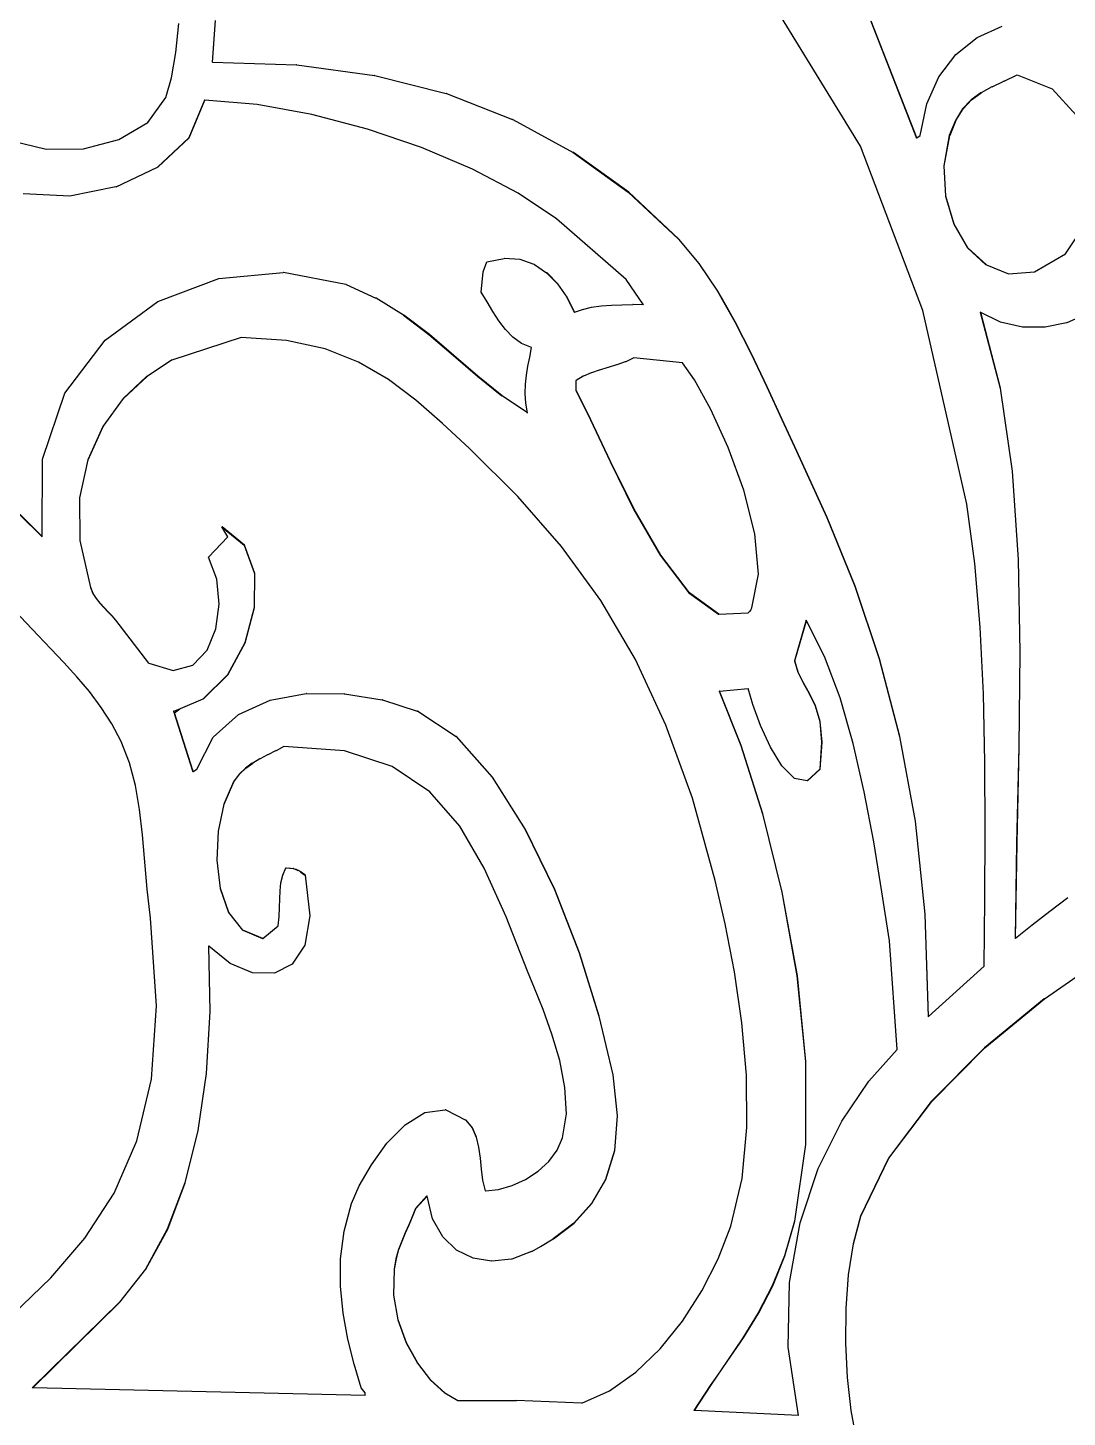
# Model space of a CAD drawing. Header units: inches. Extents: x 3672 to 10975, y -27382 to -746.
# Drawn here: x 4390.43 to 4396.46, y -26993.52 to -26985.46 of the extents above; entities that cross this region are included whole.
import ezdxf

# ---------------------------------------------------------------- set-up
doc = ezdxf.new("R2010")
doc.units = ezdxf.units.IN
doc.header["$LTSCALE"] = 17
doc.header["$MEASUREMENT"] = 0

msp = doc.modelspace()

# ---------------------------------------------------------------- linework, layer by layer
for p, q in [((4395.2592, -26986.149), (4394.7795, -26985.368)), ((4391.2884, -26985.6056), (4391.305, -26985.4383)), ((4391.5163, -26985.4209), (4391.4997, -26985.6626)), ((4391.5018, -26985.6626), (4391.5184, -26985.4209)), ((4395.3183, -26985.4235), (4395.5836, -26986.1018)), ((4395.5853, -26986.1007), (4395.3204, -26985.4235)), ((4395.9355, -26985.5185), (4396.0798, -26985.4527)), ((4395.8119, -26985.6172), (4395.9355, -26985.5185)), ((4391.2637, -26985.7523), (4391.2884, -26985.6056)), ((4395.713, -26985.7463), (4395.8119, -26985.6172)), ((4391.5018, -26985.6626), (4391.4997, -26985.6626)), ((4391.5018, -26985.6626), (4391.9878, -26985.6774)), ((4391.99, -26985.6774), (4391.9878, -26985.6774)), ((4391.99, -26985.6774), (4392.4398, -26985.7384)), ((4391.2304, -26985.8676), (4391.2637, -26985.7523)), ((4392.442, -26985.7384), (4392.4398, -26985.7384)), ((4392.442, -26985.7384), (4392.857, -26985.8443)), ((4395.643, -26985.9038), (4395.713, -26985.7463)), ((4396.0205, -26985.8053), (4395.9594, -26985.8398)), ((4396.0226, -26985.8053), (4396.0205, -26985.8053)), ((4396.0226, -26985.8053), (4396.0904, -26985.7723)), ((4396.0926, -26985.7723), (4396.0904, -26985.7723)), ((4396.0926, -26985.7723), (4396.167, -26985.7358)), ((4396.167, -26985.7358), (4396.3702, -26985.8157)), ((4391.1257, -26986.0112), (4391.2304, -26985.8676)), ((4391.4548, -26985.8822), (4391.3633, -26986.1011)), ((4391.3655, -26986.1011), (4391.4569, -26985.8824)), ((4391.4569, -26985.8824), (4391.4548, -26985.8822)), ((4391.7593, -26985.9082), (4391.4569, -26985.8824)), ((4392.8591, -26985.8443), (4392.857, -26985.8443)), ((4392.8591, -26985.8443), (4393.2406, -26985.9935)), ((4395.9009, -26985.8803), (4395.8515, -26985.9319)), ((4395.8537, -26985.9319), (4395.903, -26985.8803)), ((4395.9572, -26985.8398), (4395.9009, -26985.8803)), ((4395.903, -26985.8803), (4395.9009, -26985.8803)), ((4395.903, -26985.8803), (4395.9594, -26985.8398)), ((4395.9594, -26985.8398), (4395.9572, -26985.8398)), ((4396.5124, -26985.9707), (4396.3702, -26985.8157)), ((4392.0781, -26985.9656), (4391.7593, -26985.9082)), ((4392.4, -26986.0499), (4392.0781, -26985.9656)), ((4395.606, -26986.0872), (4395.643, -26985.9038)), ((4395.8515, -26985.9319), (4395.8093, -26985.9993)), ((4395.8114, -26985.9993), (4395.8537, -26985.9319)), ((4395.8537, -26985.9319), (4395.8515, -26985.9319)), ((4390.958, -26986.1107), (4391.1257, -26986.0112)), ((4392.7139, -26986.157), (4392.4, -26986.0499)), ((4393.2427, -26985.9935), (4393.2406, -26985.9935)), ((4393.2427, -26985.9935), (4393.592, -26986.1848)), ((4395.8093, -26985.9993), (4395.7743, -26986.0872)), ((4395.8114, -26985.9993), (4395.7765, -26986.0872)), ((4395.8114, -26985.9993), (4395.8093, -26985.9993)), ((4390.3366, -26986.118), (4390.5368, -26986.1669)), ((4390.7532, -26986.1635), (4390.958, -26986.1107)), ((4391.3633, -26986.1011), (4391.1818, -26986.2709)), ((4391.184, -26986.2709), (4391.3655, -26986.1011)), ((4391.3655, -26986.1011), (4391.3633, -26986.1011)), ((4395.5836, -26986.1018), (4395.5853, -26986.1007)), ((4395.5853, -26986.1007), (4395.606, -26986.0872)), ((4395.7743, -26986.0872), (4395.7424, -26986.2638)), ((4395.7446, -26986.2638), (4395.7765, -26986.0872)), ((4395.7765, -26986.0872), (4395.7743, -26986.0872)), ((4390.5368, -26986.1669), (4390.7532, -26986.1635)), ((4393.0087, -26986.2823), (4392.7139, -26986.157)), ((4393.592, -26986.1848), (4393.9125, -26986.4165)), ((4393.5941, -26986.1848), (4393.592, -26986.1848)), ((4393.9147, -26986.4165), (4393.5941, -26986.1848)), ((4395.621, -26987.1015), (4395.2592, -26986.149)), ((4390.9431, -26986.3855), (4391.1818, -26986.2709)), ((4391.184, -26986.2709), (4391.1818, -26986.2709)), ((4393.2734, -26986.4215), (4393.0087, -26986.2823)), ((4395.7424, -26986.2638), (4395.7524, -26986.4391)), ((4395.7446, -26986.2638), (4395.7424, -26986.2638)), ((4395.7545, -26986.4391), (4395.7446, -26986.2638)), ((4390.6734, -26986.4392), (4390.4034, -26986.426)), ((4390.9409, -26986.3855), (4390.6734, -26986.4392)), ((4390.9431, -26986.3855), (4390.9409, -26986.3855)), ((4393.4967, -26986.5703), (4393.2734, -26986.4215)), ((4393.9147, -26986.4165), (4393.9125, -26986.4165)), ((4393.9125, -26986.4165), (4394.2036, -26986.6874)), ((4394.2057, -26986.6874), (4393.9147, -26986.4165)), ((4395.7545, -26986.4391), (4395.7524, -26986.4391)), ((4395.7524, -26986.4391), (4395.7995, -26986.6012)), ((4395.8016, -26986.6012), (4395.7545, -26986.4391)), ((4393.9006, -26986.9216), (4393.4967, -26986.5703)), ((4395.7995, -26986.6012), (4395.8792, -26986.7381)), ((4395.8016, -26986.6012), (4395.7995, -26986.6012)), ((4395.8814, -26986.7381), (4395.8016, -26986.6012)), ((4396.4482, -26986.7735), (4396.5615, -26986.6022)), ((4394.2057, -26986.6874), (4394.2036, -26986.6874)), ((4394.2036, -26986.6874), (4394.3215, -26986.8284)), ((4394.3236, -26986.8284), (4394.2057, -26986.6874)), ((4395.8814, -26986.7381), (4395.8792, -26986.7381)), ((4395.8792, -26986.7381), (4395.9869, -26986.8378)), ((4395.9891, -26986.8378), (4395.8814, -26986.7381)), ((4396.268, -26986.8777), (4396.4482, -26986.7735)), ((4393.0704, -26986.8777), (4393.0928, -26986.8191)), ((4393.0928, -26986.8191), (4393.1921, -26986.8)), ((4393.1943, -26986.8), (4393.1921, -26986.8)), ((4393.2833, -26986.8061), (4393.1943, -26986.8)), ((4393.2855, -26986.8061), (4393.2833, -26986.8061)), ((4393.3658, -26986.8345), (4393.2855, -26986.8061)), ((4393.3679, -26986.8345), (4393.3658, -26986.8345)), ((4393.3679, -26986.8345), (4393.439, -26986.8823)), ((4394.3236, -26986.8284), (4394.3215, -26986.8284)), ((4394.3215, -26986.8284), (4394.43, -26986.9901)), ((4394.4322, -26986.9901), (4394.3236, -26986.8284)), ((4395.9891, -26986.8378), (4395.9869, -26986.8378)), ((4395.9891, -26986.8378), (4396.1181, -26986.8883)), ((4391.1846, -26987.05), (4391.5377, -26986.9163)), ((4391.5377, -26986.9163), (4391.91, -26986.8807)), ((4391.9121, -26986.8807), (4391.91, -26986.8807)), ((4392.2738, -26986.9509), (4391.9121, -26986.8807)), ((4393.0592, -26986.9948), (4393.0704, -26986.8777)), ((4393.439, -26986.8823), (4393.5024, -26986.9464)), ((4393.4411, -26986.8823), (4393.439, -26986.8823)), ((4393.5046, -26986.9464), (4393.4411, -26986.8823)), ((4394.0016, -26987.068), (4393.9006, -26986.9216)), ((4396.1181, -26986.8883), (4396.268, -26986.8777)), ((4392.276, -26986.9509), (4392.2738, -26986.9509)), ((4392.276, -26986.9509), (4392.4489, -26987.0295)), ((4393.0937, -26987.0507), (4393.0592, -26986.9948)), ((4393.5046, -26986.9464), (4393.5024, -26986.9464)), ((4393.5024, -26986.9464), (4393.5555, -26987.0239)), ((4393.5577, -26987.0239), (4393.5046, -26986.9464)), ((4394.4322, -26986.9901), (4394.43, -26986.9901)), ((4394.43, -26986.9901), (4394.4671, -26987.0552)), ((4394.4686, -26987.0541), (4394.4322, -26986.9901)), ((4390.878, -26987.2743), (4391.1846, -26987.05)), ((4392.451, -26987.0295), (4392.4489, -26987.0295)), ((4392.6083, -26987.1287), (4392.451, -26987.0295)), ((4393.1275, -26987.107), (4393.0937, -26987.0507)), ((4393.5555, -26987.0239), (4393.5977, -26987.1119)), ((4393.5577, -26987.0239), (4393.5555, -26987.0239)), ((4393.5996, -26987.1113), (4393.5577, -26987.0239)), ((4393.5996, -26987.1113), (4393.647, -26987.0951)), ((4393.647, -26987.0951), (4393.7, -26987.083)), ((4393.7, -26987.083), (4393.7561, -26987.075)), ((4393.7561, -26987.075), (4393.8148, -26987.0702)), ((4393.8148, -26987.0702), (4393.8756, -26987.068)), ((4393.8756, -26987.068), (4393.938, -26987.0675)), ((4393.9402, -26987.0675), (4393.938, -26987.0675)), ((4393.9402, -26987.0675), (4393.9391, -26987.0675)), ((4394.0016, -26987.068), (4393.9402, -26987.0675)), ((4394.4671, -26987.0552), (4394.4686, -26987.0541)), ((4394.4671, -26987.0552), (4394.5308, -26987.1669)), ((4394.533, -26987.1669), (4394.4686, -26987.0541)), ((4395.8753, -26988.2245), (4395.621, -26987.1015)), ((4392.6083, -26987.1287), (4392.7566, -26987.2417)), ((4392.6104, -26987.1287), (4392.6083, -26987.1287)), ((4392.7588, -26987.2417), (4392.6104, -26987.1287)), ((4393.1623, -26987.1617), (4393.1275, -26987.107)), ((4393.2003, -26987.2122), (4393.1623, -26987.1617)), ((4393.5977, -26987.1119), (4393.5996, -26987.1113)), ((4394.533, -26987.1669), (4394.5308, -26987.1669)), ((4394.5308, -26987.1669), (4394.6254, -26987.3534)), ((4394.6276, -26987.3534), (4394.533, -26987.1669)), ((4395.9538, -26987.1119), (4396.0686, -26987.5517)), ((4395.9563, -26987.1131), (4395.9538, -26987.1119)), ((4396.0708, -26987.5517), (4395.9563, -26987.1131)), ((4396.0717, -26987.1689), (4395.9563, -26987.1131)), ((4396.1982, -26987.1973), (4396.0717, -26987.1689)), ((4396.4532, -26987.1729), (4396.3295, -26987.1983)), ((4396.4553, -26987.1729), (4396.4532, -26987.1729)), ((4396.5696, -26987.1225), (4396.4553, -26987.1729)), ((4391.668, -26987.2583), (4391.2662, -26987.39)), ((4391.9301, -26987.2746), (4391.668, -26987.2583)), ((4392.7566, -26987.2417), (4392.8983, -26987.3619)), ((4392.7588, -26987.2417), (4392.7566, -26987.2417)), ((4392.9004, -26987.3619), (4392.7588, -26987.2417)), ((4393.2431, -26987.2565), (4393.2003, -26987.2122)), ((4393.2926, -26987.2921), (4393.2431, -26987.2565)), ((4396.3274, -26987.1983), (4396.1982, -26987.1973)), ((4396.3295, -26987.1983), (4396.3274, -26987.1983)), ((4390.6454, -26987.5816), (4390.878, -26987.2743)), ((4392.1543, -26987.3236), (4391.9301, -26987.2746)), ((4392.3487, -26987.4009), (4392.1543, -26987.3236)), ((4393.3509, -26987.3168), (4393.2926, -26987.2921)), ((4393.3408, -26987.3713), (4393.3509, -26987.3168)), ((4391.264, -26987.39), (4391.1213, -26987.4838)), ((4391.2662, -26987.39), (4391.264, -26987.39)), ((4392.5215, -26987.5019), (4392.3487, -26987.4009)), ((4392.9004, -26987.3619), (4392.8983, -26987.3619)), ((4392.8983, -26987.3619), (4393.0378, -26987.4824)), ((4393.04, -26987.4824), (4392.9004, -26987.3619)), ((4393.3222, -26987.4768), (4393.3308, -26987.4243)), ((4393.3308, -26987.4243), (4393.3408, -26987.3713)), ((4393.8443, -26987.4167), (4393.7959, -26987.4321)), ((4393.8465, -26987.4167), (4393.8443, -26987.4167)), ((4393.8952, -26987.3985), (4393.8465, -26987.4167)), ((4393.8973, -26987.3985), (4393.8952, -26987.3985)), ((4393.9455, -26987.3754), (4393.8973, -26987.3985)), ((4394.226, -26987.4047), (4393.9455, -26987.3754)), ((4394.2971, -26987.5037), (4394.226, -26987.4047)), ((4394.6276, -26987.3534), (4394.6254, -26987.3534)), ((4394.6254, -26987.3534), (4394.7154, -26987.5443)), ((4394.7176, -26987.5443), (4394.6276, -26987.3534)), ((4391.1191, -26987.4838), (4390.9829, -26987.6127)), ((4390.9851, -26987.6127), (4391.1213, -26987.4838)), ((4391.1213, -26987.4838), (4391.1191, -26987.4838)), ((4392.6809, -26987.6221), (4392.5215, -26987.5019)), ((4393.04, -26987.4824), (4393.0378, -26987.4824)), ((4393.0378, -26987.4824), (4393.1797, -26987.5965)), ((4393.1819, -26987.5965), (4393.04, -26987.4824)), ((4393.3164, -26987.5296), (4393.3222, -26987.4768)), ((4393.6511, -26987.4822), (4393.6111, -26987.5072)), ((4393.6532, -26987.4822), (4393.6511, -26987.4822)), ((4393.6964, -26987.4627), (4393.6532, -26987.4822)), ((4393.6986, -26987.4627), (4393.6964, -26987.4627)), ((4393.7442, -26987.4467), (4393.6986, -26987.4627)), ((4393.7464, -26987.4467), (4393.7442, -26987.4467)), ((4393.7938, -26987.4321), (4393.7464, -26987.4467)), ((4393.7959, -26987.4321), (4393.7938, -26987.4321)), ((4394.3911, -26987.6748), (4394.2971, -26987.5037)), ((4389.626, -26987.5364), (4390.5123, -26988.4148)), ((4390.5124, -26988.4126), (4389.6282, -26987.5364)), ((4390.5144, -26987.9643), (4390.6454, -26987.5816)), ((4393.3146, -26987.5834), (4393.3164, -26987.5296)), ((4393.3182, -26987.6391), (4393.3146, -26987.5834)), ((4393.6089, -26987.5072), (4393.6089, -26987.5657)), ((4393.6111, -26987.5072), (4393.6089, -26987.5072)), ((4393.6111, -26987.5657), (4393.6089, -26987.5657)), ((4393.6089, -26987.5657), (4393.6561, -26987.6607)), ((4393.6111, -26987.5657), (4393.6111, -26987.5072)), ((4393.6577, -26987.6595), (4393.6111, -26987.5657)), ((4394.7154, -26987.5443), (4394.8024, -26987.7339)), ((4394.7176, -26987.5443), (4394.7154, -26987.5443)), ((4394.8046, -26987.7339), (4394.7176, -26987.5443)), ((4396.0686, -26987.5517), (4396.1387, -26988.0328)), ((4396.0708, -26987.5517), (4396.0686, -26987.5517)), ((4396.1409, -26988.0328), (4396.0708, -26987.5517)), ((4390.9829, -26987.6127), (4390.8656, -26987.7744)), ((4390.8678, -26987.7744), (4390.9851, -26987.6127)), ((4390.9851, -26987.6127), (4390.9829, -26987.6127)), ((4392.835, -26987.7571), (4392.6809, -26987.6221)), ((4393.1819, -26987.5965), (4393.1797, -26987.5965)), ((4393.3281, -26987.6958), (4393.1819, -26987.5965)), ((4393.3281, -26987.6958), (4393.3182, -26987.6391)), ((4393.6561, -26987.6607), (4393.6577, -26987.6595)), ((4393.6561, -26987.6607), (4393.6929, -26987.7346)), ((4393.6951, -26987.7346), (4393.6577, -26987.6595)), ((4393.3284, -26987.6975), (4393.3281, -26987.6958)), ((4393.6929, -26987.7346), (4393.8065, -26987.9778)), ((4393.6951, -26987.7346), (4393.6929, -26987.7346)), ((4393.8086, -26987.9778), (4393.6951, -26987.7346)), ((4394.4917, -26987.8955), (4394.3911, -26987.6748)), ((4394.8024, -26987.7339), (4394.888, -26987.917)), ((4394.8046, -26987.7339), (4394.8024, -26987.7339)), ((4394.8901, -26987.917), (4394.8046, -26987.7339)), ((4390.8656, -26987.7744), (4390.7777, -26987.967)), ((4390.7798, -26987.967), (4390.8678, -26987.7744)), ((4390.8678, -26987.7744), (4390.8656, -26987.7744)), ((4392.9919, -26987.9024), (4392.835, -26987.7571)), ((4393.2725, -26988.1794), (4392.9919, -26987.9024)), ((4394.5823, -26988.1433), (4394.4917, -26987.8955)), ((4390.5124, -26988.4126), (4390.5144, -26987.9643)), ((4390.7777, -26987.967), (4390.7293, -26988.1881)), ((4390.7315, -26988.1881), (4390.7798, -26987.967)), ((4390.7798, -26987.967), (4390.7777, -26987.967)), ((4393.8065, -26987.9778), (4393.9436, -26988.2538)), ((4393.8086, -26987.9778), (4393.8065, -26987.9778)), ((4393.9457, -26988.2538), (4393.8086, -26987.9778)), ((4394.8901, -26987.917), (4394.888, -26987.917)), ((4394.888, -26987.917), (4395.0642, -26988.3012)), ((4395.0664, -26988.3012), (4394.8901, -26987.917)), ((4396.1387, -26988.0328), (4396.1737, -26988.5462)), ((4396.1409, -26988.0328), (4396.1387, -26988.0328)), ((4396.1759, -26988.5462), (4396.1409, -26988.0328)), ((4394.6465, -26988.3957), (4394.5823, -26988.1433)), ((4390.7293, -26988.1881), (4390.7309, -26988.4357)), ((4390.7315, -26988.1881), (4390.7293, -26988.1881)), ((4390.7331, -26988.4357), (4390.7315, -26988.1881)), ((4393.5256, -26988.4705), (4393.2725, -26988.1794)), ((4395.9223, -26988.5692), (4395.8753, -26988.2245)), ((4393.9436, -26988.2538), (4394.0982, -26988.5209)), ((4393.9457, -26988.2538), (4393.9436, -26988.2538)), ((4394.1004, -26988.5209), (4393.9457, -26988.2538)), ((4395.0664, -26988.3012), (4395.0642, -26988.3012)), ((4395.0642, -26988.3012), (4395.2257, -26988.6996)), ((4395.2279, -26988.6996), (4395.0664, -26988.3012)), ((4391.5894, -26988.4148), (4391.5558, -26988.3562)), ((4391.5579, -26988.3562), (4391.5558, -26988.3562)), ((4391.5558, -26988.3562), (4391.5599, -26988.3596)), ((4391.6863, -26988.4626), (4391.5579, -26988.3562)), ((4391.5579, -26988.3562), (4391.5599, -26988.3596)), ((4391.5599, -26988.3596), (4391.6841, -26988.4626)), ((4390.5123, -26988.4148), (4390.5124, -26988.4126)), ((4390.7309, -26988.4357), (4390.7928, -26988.7075)), ((4390.7331, -26988.4357), (4390.7309, -26988.4357)), ((4390.795, -26988.7075), (4390.7331, -26988.4357)), ((4391.4772, -26988.5319), (4391.5894, -26988.4148)), ((4391.6841, -26988.4626), (4391.7443, -26988.627)), ((4391.6863, -26988.4626), (4391.6841, -26988.4626)), ((4391.7464, -26988.627), (4391.6863, -26988.4626)), ((4393.7523, -26988.7834), (4393.5256, -26988.4705)), ((4394.6679, -26988.6304), (4394.6465, -26988.3957)), ((4391.5253, -26988.6597), (4391.4772, -26988.5319)), ((4394.0982, -26988.5209), (4394.2644, -26988.7376)), ((4394.1004, -26988.5209), (4394.0982, -26988.5209)), ((4394.2665, -26988.7376), (4394.1004, -26988.5209)), ((4396.1737, -26988.5462), (4396.1834, -26989.0828)), ((4396.1759, -26988.5462), (4396.1737, -26988.5462)), ((4396.1855, -26989.0828), (4396.1759, -26988.5462)), ((4391.7443, -26988.627), (4391.7434, -26988.824)), ((4391.7464, -26988.627), (4391.7443, -26988.627)), ((4391.7455, -26988.824), (4391.7464, -26988.627)), ((4394.6299, -26988.8247), (4394.6679, -26988.6304)), ((4395.9536, -26988.9378), (4395.9223, -26988.5692)), ((4390.7928, -26988.7075), (4390.8076, -26988.7421)), ((4390.795, -26988.7075), (4390.7928, -26988.7075)), ((4390.8097, -26988.7421), (4390.795, -26988.7075)), ((4391.5396, -26988.804), (4391.5253, -26988.6597)), ((4395.2279, -26988.6996), (4395.2257, -26988.6996)), ((4395.2257, -26988.6996), (4395.3678, -26989.1205)), ((4395.37, -26989.1205), (4395.2279, -26988.6996)), ((4390.8076, -26988.7421), (4390.8261, -26988.7723)), ((4390.8097, -26988.7421), (4390.8076, -26988.7421)), ((4390.8282, -26988.7723), (4390.8097, -26988.7421)), ((4390.8261, -26988.7723), (4390.8473, -26988.7992)), ((4390.8282, -26988.7723), (4390.8261, -26988.7723)), ((4390.8495, -26988.7992), (4390.8282, -26988.7723)), ((4393.9538, -26989.1257), (4393.7523, -26988.7834)), ((4394.2644, -26988.7376), (4394.4361, -26988.8625)), ((4394.2665, -26988.7376), (4394.2644, -26988.7376)), ((4394.4382, -26988.8624), (4394.2665, -26988.7376)), ((4390.4899, -26988.9857), (4390.3524, -26988.8407)), ((4390.8473, -26988.7992), (4390.8702, -26988.8241)), ((4390.8495, -26988.7992), (4390.8473, -26988.7992)), ((4390.8724, -26988.8241), (4390.8495, -26988.7992)), ((4390.8702, -26988.8241), (4390.8938, -26988.848)), ((4390.8724, -26988.8241), (4390.8702, -26988.8241)), ((4390.8959, -26988.848), (4390.8724, -26988.8241)), ((4390.8938, -26988.848), (4390.9169, -26988.8722)), ((4390.8959, -26988.848), (4390.8938, -26988.848)), ((4390.9191, -26988.8722), (4390.8959, -26988.848)), ((4390.9169, -26988.8722), (4390.9387, -26988.8978)), ((4390.9191, -26988.8722), (4390.9169, -26988.8722)), ((4390.9408, -26988.8978), (4390.9191, -26988.8722)), ((4391.521, -26988.9469), (4391.5396, -26988.804)), ((4391.7434, -26988.824), (4391.6888, -26989.0278)), ((4391.6909, -26989.0278), (4391.7455, -26988.824)), ((4391.7455, -26988.824), (4391.7434, -26988.824)), ((4394.4361, -26988.8625), (4394.4382, -26988.8624)), ((4394.4382, -26988.8624), (4394.6075, -26988.8539)), ((4394.6075, -26988.8539), (4394.6147, -26988.8473)), ((4394.6147, -26988.8473), (4394.6186, -26988.8441)), ((4394.6186, -26988.8441), (4394.6224, -26988.839)), ((4394.6224, -26988.839), (4394.6248, -26988.834)), ((4394.6248, -26988.834), (4394.6299, -26988.8247)), ((4390.9387, -26988.8978), (4391.1294, -26989.1467)), ((4390.9408, -26988.8978), (4390.9387, -26988.8978)), ((4391.1316, -26989.1467), (4390.9408, -26988.8978)), ((4391.4699, -26989.0706), (4391.521, -26988.9469)), ((4394.9441, -26988.8978), (4394.8767, -26989.1321)), ((4394.8789, -26989.1321), (4394.9454, -26988.9006)), ((4394.9454, -26988.9006), (4394.9441, -26988.8978)), ((4395.0512, -26989.1074), (4394.9454, -26988.9006)), ((4395.9722, -26989.3236), (4395.9536, -26988.9378)), ((4390.564, -26989.0625), (4390.4899, -26988.9857)), ((4391.6888, -26989.0278), (4391.5877, -26989.213)), ((4391.5899, -26989.213), (4391.6909, -26989.0278)), ((4391.6909, -26989.0278), (4391.6888, -26989.0278)), ((4390.6396, -26989.142), (4390.564, -26989.0625)), ((4391.3872, -26989.157), (4391.4699, -26989.0706)), ((4395.1414, -26989.3482), (4395.0512, -26989.1074)), ((4396.1834, -26989.0828), (4396.1771, -26989.6337)), ((4396.1793, -26989.6337), (4396.1855, -26989.0828)), ((4396.1855, -26989.0828), (4396.1834, -26989.0828)), ((4390.7147, -26989.2248), (4390.6396, -26989.142)), ((4391.1316, -26989.1467), (4391.1294, -26989.1467)), ((4391.1316, -26989.1467), (4391.2735, -26989.1884)), ((4391.2735, -26989.1884), (4391.3872, -26989.157)), ((4394.1309, -26989.505), (4393.9538, -26989.1257)), ((4394.8767, -26989.1321), (4394.8953, -26989.1994)), ((4394.8789, -26989.1321), (4394.8767, -26989.1321)), ((4394.8974, -26989.1994), (4394.8789, -26989.1321)), ((4395.3678, -26989.1205), (4395.4859, -26989.5723)), ((4395.37, -26989.1205), (4395.3678, -26989.1205)), ((4395.4881, -26989.5723), (4395.37, -26989.1205)), ((4390.7875, -26989.3114), (4390.7147, -26989.2248)), ((4391.5877, -26989.213), (4391.4474, -26989.3538)), ((4391.4496, -26989.3538), (4391.5899, -26989.213)), ((4391.5899, -26989.213), (4391.5877, -26989.213)), ((4394.8953, -26989.1994), (4394.9261, -26989.2596)), ((4394.8974, -26989.1994), (4394.8953, -26989.1994)), ((4394.9282, -26989.2596), (4394.8974, -26989.1994)), ((4394.9261, -26989.2596), (4394.9622, -26989.3214)), ((4394.9282, -26989.2596), (4394.9261, -26989.2596)), ((4394.9643, -26989.3214), (4394.9282, -26989.2596)), ((4390.856, -26989.4026), (4390.7875, -26989.3114)), ((4391.3153, -26989.4083), (4391.4474, -26989.3538)), ((4391.4496, -26989.3538), (4391.4474, -26989.3538)), ((4391.8358, -26989.3611), (4392.0446, -26989.323)), ((4392.0468, -26989.323), (4392.0446, -26989.323)), ((4392.0468, -26989.323), (4392.265, -26989.3242)), ((4392.2672, -26989.3242), (4392.265, -26989.3242)), ((4392.2672, -26989.3242), (4392.4842, -26989.3598)), ((4394.4392, -26989.3077), (4394.5654, -26989.6242)), ((4394.4413, -26989.3077), (4394.4392, -26989.3077)), ((4394.4413, -26989.3077), (4394.6075, -26989.2931)), ((4394.5676, -26989.6242), (4394.4413, -26989.3077)), ((4394.6353, -26989.3868), (4394.6075, -26989.2931)), ((4394.9622, -26989.3214), (4394.9968, -26989.3936)), ((4394.9643, -26989.3214), (4394.9622, -26989.3214)), ((4394.9989, -26989.3936), (4394.9643, -26989.3214)), ((4395.2171, -26989.6126), (4395.1414, -26989.3482)), ((4395.9809, -26989.7198), (4395.9722, -26989.3236)), ((4390.9182, -26989.4987), (4390.856, -26989.4026)), ((4391.2753, -26989.4248), (4391.3875, -26989.7762)), ((4391.2774, -26989.4248), (4391.2753, -26989.4248)), ((4391.2774, -26989.4248), (4391.3126, -26989.4103)), ((4391.2805, -26989.4343), (4391.2774, -26989.4248)), ((4391.2805, -26989.4343), (4391.3126, -26989.4103)), ((4391.3893, -26989.775), (4391.2805, -26989.4343)), ((4391.3126, -26989.4103), (4391.3153, -26989.4083)), ((4391.6518, -26989.4436), (4391.8358, -26989.3611)), ((4392.4863, -26989.3598), (4392.4842, -26989.3598)), ((4392.4863, -26989.3598), (4392.6889, -26989.4248)), ((4392.6911, -26989.4248), (4392.6889, -26989.4248)), ((4392.6911, -26989.4248), (4392.9135, -26989.5709)), ((4394.6796, -26989.5071), (4394.6353, -26989.3868)), ((4394.9968, -26989.3936), (4395.0229, -26989.4852)), ((4394.9989, -26989.3936), (4394.9968, -26989.3936)), ((4395.0251, -26989.4852), (4394.9989, -26989.3936)), ((4390.9723, -26989.6005), (4390.9182, -26989.4987)), ((4391.5055, -26989.5754), (4391.6518, -26989.4436)), ((4394.2849, -26989.9291), (4394.1309, -26989.505)), ((4394.7368, -26989.6329), (4394.6796, -26989.5071)), ((4395.0229, -26989.4852), (4395.0338, -26989.6049)), ((4395.0251, -26989.4852), (4395.0229, -26989.4852)), ((4395.036, -26989.6049), (4395.0251, -26989.4852)), ((4391.4099, -26989.7615), (4391.5055, -26989.5754)), ((4392.9135, -26989.5709), (4393.1235, -26989.8071)), ((4392.9157, -26989.5709), (4392.9135, -26989.5709)), ((4393.1256, -26989.8071), (4392.9157, -26989.5709)), ((4395.4881, -26989.5723), (4395.4859, -26989.5723)), ((4395.4859, -26989.5723), (4395.5755, -26990.0633)), ((4395.5777, -26990.0633), (4395.4881, -26989.5723)), ((4391.0203, -26989.7239), (4390.9723, -26989.6005)), ((4391.8206, -26989.6781), (4391.7773, -26989.701)), ((4391.8227, -26989.6781), (4391.8206, -26989.6781)), ((4391.8674, -26989.6551), (4391.8227, -26989.6781)), ((4391.8696, -26989.6551), (4391.8674, -26989.6551)), ((4391.9148, -26989.6298), (4391.8696, -26989.6551)), ((4392.2658, -26989.6553), (4391.9148, -26989.6298)), ((4392.5432, -26989.7448), (4392.2658, -26989.6553)), ((4394.5654, -26989.6242), (4394.691, -26990.0206)), ((4394.5676, -26989.6242), (4394.5654, -26989.6242)), ((4394.6932, -26990.0206), (4394.5676, -26989.6242)), ((4394.8033, -26989.7425), (4394.7368, -26989.6329)), ((4395.0338, -26989.6049), (4395.0226, -26989.7615)), ((4395.0248, -26989.7615), (4395.036, -26989.6049)), ((4395.036, -26989.6049), (4395.0338, -26989.6049)), ((4395.281, -26989.8932), (4395.2171, -26989.6126)), ((4396.1771, -26989.6337), (4396.1647, -26990.1899)), ((4396.1669, -26990.1899), (4396.1793, -26989.6337)), ((4396.1793, -26989.6337), (4396.1771, -26989.6337)), ((4391.0542, -26989.8552), (4391.0203, -26989.7239)), ((4391.6916, -26989.7551), (4391.6551, -26989.7906)), ((4391.6572, -26989.7906), (4391.6938, -26989.7551)), ((4391.7319, -26989.7259), (4391.6916, -26989.7551)), ((4391.6938, -26989.7551), (4391.6916, -26989.7551)), ((4391.6938, -26989.7551), (4391.7341, -26989.7259)), ((4391.7341, -26989.7259), (4391.7319, -26989.7259)), ((4391.7752, -26989.701), (4391.7341, -26989.7259)), ((4391.7773, -26989.701), (4391.7752, -26989.701)), ((4392.7613, -26989.8922), (4392.5432, -26989.7448)), ((4394.8755, -26989.8148), (4394.8033, -26989.7425)), ((4395.9825, -26990.1197), (4395.9809, -26989.7198)), ((4391.3875, -26989.7762), (4391.3893, -26989.775)), ((4391.3893, -26989.775), (4391.4099, -26989.7615)), ((4391.6231, -26989.8347), (4391.5675, -26989.9641)), ((4391.5696, -26989.9641), (4391.6252, -26989.8347)), ((4391.6551, -26989.7906), (4391.6231, -26989.8347)), ((4391.6252, -26989.8347), (4391.6231, -26989.8347)), ((4391.6252, -26989.8347), (4391.6572, -26989.7906)), ((4391.6572, -26989.7906), (4391.6551, -26989.7906)), ((4393.1235, -26989.8071), (4393.315, -26990.1105)), ((4393.1256, -26989.8071), (4393.1235, -26989.8071)), ((4393.3172, -26990.1105), (4393.1256, -26989.8071)), ((4394.9498, -26989.8282), (4394.8755, -26989.8148)), ((4395.0226, -26989.7615), (4394.9498, -26989.8282)), ((4394.952, -26989.8282), (4394.9498, -26989.8282)), ((4394.952, -26989.8282), (4395.0248, -26989.7615)), ((4395.0248, -26989.7615), (4395.0226, -26989.7615)), ((4391.0777, -26989.9943), (4391.0542, -26989.8552)), ((4392.9346, -26990.0909), (4392.7613, -26989.8922)), ((4395.3356, -26990.1825), (4395.281, -26989.8932)), ((4391.0944, -26990.141), (4391.0777, -26989.9943)), ((4391.5675, -26989.9641), (4391.5343, -26990.1211)), ((4391.5364, -26990.1211), (4391.5696, -26989.9641)), ((4391.5696, -26989.9641), (4391.5675, -26989.9641)), ((4394.4167, -26990.4057), (4394.2849, -26989.9291)), ((4394.691, -26990.0206), (4394.8036, -26990.4734)), ((4394.6932, -26990.0206), (4394.691, -26990.0206)), ((4394.8057, -26990.4734), (4394.6932, -26990.0206)), ((4395.5777, -26990.0633), (4395.5755, -26990.0633)), ((4395.5755, -26990.0633), (4395.632, -26990.6018)), ((4395.6342, -26990.6018), (4395.5777, -26990.0633)), ((4391.1222, -26990.4566), (4391.0944, -26990.141)), ((4391.5343, -26990.1211), (4391.5259, -26990.2892)), ((4391.5281, -26990.2892), (4391.5364, -26990.1211)), ((4391.5364, -26990.1211), (4391.5343, -26990.1211)), ((4393.0773, -26990.3348), (4392.9346, -26990.0909)), ((4393.315, -26990.1105), (4393.4844, -26990.4579)), ((4393.3172, -26990.1105), (4393.315, -26990.1105)), ((4393.4866, -26990.4579), (4393.3172, -26990.1105)), ((4395.98, -26990.5165), (4395.9825, -26990.1197)), ((4395.3832, -26990.473), (4395.3356, -26990.1825)), ((4396.1647, -26990.1899), (4396.1558, -26990.7424)), ((4396.158, -26990.7406), (4396.1669, -26990.1899)), ((4396.1669, -26990.1899), (4396.1647, -26990.1899)), ((4391.5259, -26990.2892), (4391.545, -26990.452)), ((4391.5281, -26990.2892), (4391.5259, -26990.2892)), ((4391.5471, -26990.452), (4391.5281, -26990.2892)), ((4391.8983, -26990.4201), (4391.9085, -26990.3758)), ((4391.9085, -26990.3758), (4391.926, -26990.3325)), ((4391.9282, -26990.3325), (4391.926, -26990.3325)), ((4391.9282, -26990.3325), (4391.9503, -26990.3344)), ((4391.9524, -26990.3344), (4391.9503, -26990.3344)), ((4391.9524, -26990.3344), (4391.9696, -26990.3376)), ((4391.9717, -26990.3376), (4391.9696, -26990.3376)), ((4391.9717, -26990.3376), (4391.9852, -26990.3422)), ((4391.9874, -26990.3422), (4391.9852, -26990.3422)), ((4391.9874, -26990.3422), (4391.9986, -26990.3483)), ((4392.0007, -26990.3483), (4391.9986, -26990.3483)), ((4392.0109, -26990.3559), (4392.0007, -26990.3483)), ((4392.0109, -26990.3559), (4392.0237, -26990.3653)), ((4392.0131, -26990.3559), (4392.0109, -26990.3559)), ((4392.0259, -26990.3653), (4392.0131, -26990.3559)), ((4392.0237, -26990.3653), (4392.0382, -26990.3764)), ((4392.0259, -26990.3653), (4392.0237, -26990.3653)), ((4392.0404, -26990.3764), (4392.0259, -26990.3653)), ((4392.0382, -26990.3764), (4392.0651, -26990.6105)), ((4392.0404, -26990.3764), (4392.0382, -26990.3764)), ((4392.0673, -26990.6105), (4392.0404, -26990.3764)), ((4393.2038, -26990.6175), (4393.0773, -26990.3348)), ((4391.1406, -26990.6252), (4391.1222, -26990.4566)), ((4391.545, -26990.452), (4391.5939, -26990.5928)), ((4391.5471, -26990.452), (4391.545, -26990.452)), ((4391.5961, -26990.5928), (4391.5471, -26990.452)), ((4391.8913, -26990.5131), (4391.8933, -26990.4657)), ((4391.8933, -26990.4657), (4391.8983, -26990.4201)), ((4393.4844, -26990.4579), (4393.6279, -26990.8261)), ((4393.4866, -26990.4579), (4393.4844, -26990.4579)), ((4393.6301, -26990.8261), (4393.4866, -26990.4579)), ((4394.4739, -26990.6578), (4394.4167, -26990.4057)), ((4394.8036, -26990.4734), (4394.8907, -26990.9594)), ((4394.8057, -26990.4734), (4394.8036, -26990.4734)), ((4394.8929, -26990.9594), (4394.8057, -26990.4734)), ((4395.4265, -26990.757), (4395.3832, -26990.473)), ((4391.8874, -26990.6144), (4391.89, -26990.5625)), ((4391.89, -26990.5625), (4391.8913, -26990.5131)), ((4395.9762, -26990.9034), (4395.98, -26990.5165)), ((4396.3569, -26990.5841), (4396.4607, -26990.5048)), ((4391.1756, -26991.1322), (4391.1406, -26990.6252)), ((4391.5939, -26990.5928), (4391.6752, -26990.6951)), ((4391.5961, -26990.5928), (4391.5939, -26990.5928)), ((4391.6774, -26990.6951), (4391.5961, -26990.5928)), ((4391.8811, -26990.6692), (4391.8874, -26990.6144)), ((4392.0651, -26990.6105), (4392.0359, -26990.781)), ((4392.0381, -26990.781), (4392.0673, -26990.6105)), ((4392.0673, -26990.6105), (4392.0651, -26990.6105)), ((4393.3284, -26990.9327), (4393.2038, -26990.6175)), ((4395.6342, -26990.6018), (4395.632, -26990.6018)), ((4395.632, -26990.6018), (4395.6509, -26991.1962)), ((4395.653, -26991.1943), (4395.6342, -26990.6018)), ((4396.2554, -26990.6641), (4396.3569, -26990.5841)), ((4391.6774, -26990.6951), (4391.6752, -26990.6951)), ((4391.7921, -26990.7418), (4391.6774, -26990.6951)), ((4391.6774, -26990.6951), (4391.7914, -26990.7424)), ((4391.7921, -26990.7418), (4391.8811, -26990.6692)), ((4394.5277, -26990.936), (4394.4739, -26990.6578)), ((4396.158, -26990.7406), (4396.2554, -26990.6641)), ((4391.4772, -26990.7863), (4391.485, -26991.1666)), ((4391.4794, -26990.788), (4391.4772, -26990.7863)), ((4391.6029, -26990.8881), (4391.4794, -26990.788)), ((4391.4872, -26991.1666), (4391.4794, -26990.788)), ((4391.7914, -26990.7424), (4391.7921, -26990.7418)), ((4392.0359, -26990.781), (4391.9628, -26990.891)), ((4391.9649, -26990.891), (4392.0381, -26990.781)), ((4392.0381, -26990.781), (4392.0359, -26990.781)), ((4395.4714, -26991.3865), (4395.4265, -26990.757)), ((4396.1558, -26990.7424), (4396.158, -26990.7406)), ((4391.734, -26990.9415), (4391.6029, -26990.8881)), ((4393.6279, -26990.8261), (4393.7417, -26991.1921)), ((4393.6301, -26990.8261), (4393.6279, -26990.8261)), ((4393.7439, -26991.1921), (4393.6301, -26990.8261)), ((4396.326, -26991.0923), (4396.6842, -26990.8445)), ((4391.8602, -26990.9435), (4391.734, -26990.9415)), ((4391.9628, -26990.891), (4391.8602, -26990.9435)), ((4391.9649, -26990.891), (4391.9628, -26990.891)), ((4393.3682, -26991.0303), (4393.3284, -26990.9327)), ((4394.5713, -26991.2314), (4394.5277, -26990.936)), ((4394.8907, -26990.9594), (4394.9402, -26991.455)), ((4394.8929, -26990.9594), (4394.8907, -26990.9594)), ((4394.9424, -26991.455), (4394.8929, -26990.9594)), ((4395.653, -26991.1943), (4395.9762, -26990.9034)), ((4393.4179, -26991.154), (4393.3682, -26991.0303)), ((4396.3238, -26991.0923), (4395.978, -26991.3762)), ((4395.9802, -26991.3762), (4396.326, -26991.0923)), ((4396.326, -26991.0923), (4396.3238, -26991.0923)), ((4391.1464, -26991.5583), (4391.1756, -26991.1322)), ((4391.485, -26991.1666), (4391.4643, -26991.5245)), ((4391.4664, -26991.5245), (4391.4872, -26991.1666)), ((4391.4872, -26991.1666), (4391.485, -26991.1666)), ((4393.4694, -26991.2964), (4393.4179, -26991.154)), ((4393.7417, -26991.1921), (4393.8221, -26991.5329)), ((4393.7439, -26991.1921), (4393.7417, -26991.1921)), ((4393.8243, -26991.5329), (4393.7439, -26991.1921)), ((4395.6509, -26991.1962), (4395.653, -26991.1943)), ((4394.5978, -26991.5354), (4394.5713, -26991.2314)), ((4393.5146, -26991.4496), (4393.4694, -26991.2964)), ((4393.5453, -26991.6062), (4393.5146, -26991.4496)), ((4395.3071, -26991.5691), (4395.4714, -26991.3865)), ((4395.978, -26991.3762), (4395.6698, -26991.6869)), ((4395.6719, -26991.6869), (4395.9802, -26991.3762)), ((4395.9802, -26991.3762), (4395.978, -26991.3762)), ((4391.4643, -26991.5245), (4391.4158, -26991.8564)), ((4391.4179, -26991.8564), (4391.4664, -26991.5245)), ((4391.4664, -26991.5245), (4391.4643, -26991.5245)), ((4393.8221, -26991.5329), (4393.8486, -26991.771)), ((4393.8243, -26991.5329), (4393.8221, -26991.5329)), ((4393.8508, -26991.771), (4393.8243, -26991.5329)), ((4394.9402, -26991.455), (4394.9397, -26991.937)), ((4394.9424, -26991.455), (4394.9402, -26991.455)), ((4394.9418, -26991.937), (4394.9424, -26991.455)), ((4391.0618, -26991.9163), (4391.1464, -26991.5583)), ((4393.5533, -26991.7585), (4393.5453, -26991.6062)), ((4394.6004, -26991.8392), (4394.5978, -26991.5354)), ((4395.1508, -26991.8009), (4395.3071, -26991.5691)), ((4395.6698, -26991.6869), (4395.4222, -26992.0155)), ((4395.4243, -26992.0155), (4395.6719, -26991.6869)), ((4395.6719, -26991.6869), (4395.6698, -26991.6869)), ((4392.6177, -26991.8225), (4392.7323, -26991.752)), ((4392.7323, -26991.752), (4392.8513, -26991.7369)), ((4392.8535, -26991.7369), (4392.8513, -26991.7369)), ((4392.8535, -26991.7369), (4392.9694, -26991.7964)), ((4393.5304, -26991.8988), (4393.5533, -26991.7585)), ((4393.8486, -26991.771), (4393.8323, -26991.9722)), ((4393.8344, -26991.9722), (4393.8508, -26991.771)), ((4393.8508, -26991.771), (4393.8486, -26991.771)), ((4392.5126, -26991.9296), (4392.6177, -26991.8225)), ((4392.9694, -26991.7964), (4393.0062, -26991.8409)), ((4392.9716, -26991.7964), (4392.9694, -26991.7964)), ((4393.0084, -26991.8409), (4392.9716, -26991.7964)), ((4393.0062, -26991.8409), (4393.0298, -26991.8937)), ((4393.0084, -26991.8409), (4393.0062, -26991.8409)), ((4393.032, -26991.8937), (4393.0084, -26991.8409)), ((4394.5722, -26992.134), (4394.6004, -26991.8392)), ((4395.0143, -26992.0765), (4395.1508, -26991.8009)), ((4390.9305, -26992.219), (4391.0618, -26991.9163)), ((4391.4158, -26991.8564), (4391.3404, -26992.1585)), ((4391.3426, -26992.1585), (4391.4179, -26991.8564)), ((4391.4179, -26991.8564), (4391.4158, -26991.8564)), ((4392.4224, -26992.0541), (4392.5126, -26991.9296)), ((4393.0298, -26991.8937), (4393.044, -26991.9526)), ((4393.032, -26991.8937), (4393.0298, -26991.8937)), ((4393.0462, -26991.9526), (4393.032, -26991.8937)), ((4393.4998, -26991.9703), (4393.5304, -26991.8988)), ((4393.044, -26991.9526), (4393.0526, -26992.0155)), ((4393.0462, -26991.9526), (4393.044, -26991.9526)), ((4393.0547, -26992.0155), (4393.0462, -26991.9526)), ((4393.0526, -26992.0155), (4393.0592, -26992.0802)), ((4393.0547, -26992.0155), (4393.0526, -26992.0155)), ((4393.0614, -26992.0802), (4393.0547, -26992.0155)), ((4393.4513, -26992.0353), (4393.4998, -26991.9703)), ((4393.8323, -26991.9722), (4393.78, -26992.1403)), ((4393.7822, -26992.1403), (4393.8344, -26991.9722)), ((4393.8344, -26991.9722), (4393.8323, -26991.9722)), ((4394.9397, -26991.937), (4394.8767, -26992.3819)), ((4394.8789, -26992.3819), (4394.9418, -26991.937)), ((4394.9418, -26991.937), (4394.9397, -26991.937)), ((4395.4222, -26992.0155), (4395.2582, -26992.3526)), ((4395.2604, -26992.3526), (4395.4243, -26992.0155)), ((4395.4243, -26992.0155), (4395.4222, -26992.0155)), ((4392.3523, -26992.1771), (4392.4224, -26992.0541)), ((4393.0592, -26992.0802), (4393.0676, -26992.1445)), ((4393.0614, -26992.0802), (4393.0592, -26992.0802)), ((4393.0698, -26992.1445), (4393.0614, -26992.0802)), ((4393.3168, -26992.1394), (4393.3889, -26992.0922)), ((4393.3889, -26992.0922), (4393.4513, -26992.0353)), ((4394.9091, -26992.3905), (4395.0143, -26992.0765)), ((4391.3404, -26992.1585), (4391.239, -26992.4273)), ((4391.2411, -26992.4273), (4391.3426, -26992.1585)), ((4391.3426, -26992.1585), (4391.3404, -26992.1585)), ((4392.3075, -26992.2794), (4392.3523, -26992.1771)), ((4393.0676, -26992.1445), (4393.0816, -26992.2062)), ((4393.0698, -26992.1445), (4393.0676, -26992.1445)), ((4393.0837, -26992.206), (4393.0698, -26992.1445)), ((4393.1591, -26992.198), (4393.2388, -26992.1752)), ((4393.2388, -26992.1752), (4393.3168, -26992.1394)), ((4393.78, -26992.1403), (4393.6989, -26992.279)), ((4393.701, -26992.279), (4393.7822, -26992.1403)), ((4393.7822, -26992.1403), (4393.78, -26992.1403)), ((4394.5065, -26992.4112), (4394.5722, -26992.134)), ((4390.7613, -26992.4792), (4390.9305, -26992.219)), ((4392.745, -26992.2355), (4392.6777, -26992.3087)), ((4392.6799, -26992.3087), (4392.7455, -26992.2374)), ((4392.7455, -26992.2374), (4392.745, -26992.2355)), ((4392.7776, -26992.3681), (4392.7455, -26992.2374)), ((4393.0816, -26992.2062), (4393.0837, -26992.206)), ((4393.0837, -26992.206), (4393.1591, -26992.198)), ((4392.2639, -26992.4393), (4392.3075, -26992.2794)), ((4392.6777, -26992.3087), (4392.6592, -26992.3562)), ((4392.6614, -26992.3562), (4392.6799, -26992.3087)), ((4392.6799, -26992.3087), (4392.6777, -26992.3087)), ((4393.6989, -26992.279), (4393.5957, -26992.3923)), ((4393.5978, -26992.3923), (4393.701, -26992.279)), ((4393.701, -26992.279), (4393.6989, -26992.279)), ((4392.6391, -26992.4024), (4392.6185, -26992.4488)), ((4392.6207, -26992.4488), (4392.6413, -26992.4024)), ((4392.6592, -26992.3562), (4392.6391, -26992.4024)), ((4392.6413, -26992.4024), (4392.6391, -26992.4024)), ((4392.6413, -26992.4024), (4392.6614, -26992.3562)), ((4392.6614, -26992.3562), (4392.6592, -26992.3562)), ((4392.8362, -26992.473), (4392.7776, -26992.3681)), ((4393.5957, -26992.3923), (4393.4774, -26992.4839)), ((4393.4795, -26992.4839), (4393.5978, -26992.3923)), ((4393.5978, -26992.3923), (4393.5957, -26992.3923)), ((4394.4336, -26992.5995), (4394.5065, -26992.4112)), ((4394.8767, -26992.3819), (4394.8189, -26992.582)), ((4394.821, -26992.582), (4394.8789, -26992.3819)), ((4394.847, -26992.7375), (4394.9091, -26992.3905)), ((4394.8789, -26992.3819), (4394.8767, -26992.3819)), ((4395.2582, -26992.3526), (4395.2159, -26992.5124)), ((4395.2181, -26992.5124), (4395.2604, -26992.3526)), ((4395.2604, -26992.3526), (4395.2582, -26992.3526)), ((4390.5629, -26992.7098), (4390.7613, -26992.4792)), ((4391.239, -26992.4273), (4391.1123, -26992.6591)), ((4391.1144, -26992.6591), (4391.2411, -26992.4273)), ((4391.2411, -26992.4273), (4391.239, -26992.4273)), ((4392.2436, -26992.5995), (4392.2639, -26992.4393)), ((4392.5986, -26992.4965), (4392.5805, -26992.5467)), ((4392.5826, -26992.5467), (4392.6008, -26992.4965)), ((4392.6185, -26992.4488), (4392.5986, -26992.4965)), ((4392.6008, -26992.4965), (4392.5986, -26992.4965)), ((4392.6008, -26992.4965), (4392.6207, -26992.4488)), ((4392.6207, -26992.4488), (4392.6185, -26992.4488)), ((4392.9159, -26992.5494), (4392.8362, -26992.473)), ((4393.4027, -26992.5287), (4393.4774, -26992.4839)), ((4393.4795, -26992.4839), (4393.4774, -26992.4839)), ((4392.5805, -26992.5467), (4392.5653, -26992.6008)), ((4392.5675, -26992.6008), (4392.5826, -26992.5467)), ((4392.5826, -26992.5467), (4392.5805, -26992.5467)), ((4393.0121, -26992.5967), (4392.9159, -26992.5494)), ((4393.3509, -26992.5576), (4393.2365, -26992.6015)), ((4393.353, -26992.5576), (4393.3509, -26992.5576)), ((4393.353, -26992.5576), (4393.4027, -26992.5287)), ((4393.4017, -26992.528), (4393.4027, -26992.5287)), ((4395.2159, -26992.5124), (4395.1879, -26992.6931)), ((4395.19, -26992.6931), (4395.2181, -26992.5124)), ((4395.2181, -26992.5124), (4395.2159, -26992.5124)), ((4391.1123, -26992.6591), (4390.9611, -26992.8504)), ((4390.9633, -26992.8504), (4391.1144, -26992.6591)), ((4391.1144, -26992.6591), (4391.1123, -26992.6591)), ((4392.243, -26992.7586), (4392.2436, -26992.5995)), ((4392.5543, -26992.66), (4392.5502, -26992.8102)), ((4392.5524, -26992.8102), (4392.5565, -26992.66)), ((4392.5653, -26992.6008), (4392.5543, -26992.66)), ((4392.5565, -26992.66), (4392.5543, -26992.66)), ((4392.5565, -26992.66), (4392.5675, -26992.6008)), ((4392.5675, -26992.6008), (4392.5653, -26992.6008)), ((4393.1198, -26992.6143), (4393.0121, -26992.5967)), ((4393.122, -26992.6143), (4393.1198, -26992.6143)), ((4393.1211, -26992.6142), (4393.122, -26992.6143)), ((4393.2344, -26992.6015), (4393.122, -26992.6143)), ((4393.2365, -26992.6015), (4393.2344, -26992.6015)), ((4394.3394, -26992.785), (4394.4336, -26992.5995)), ((4394.8189, -26992.582), (4394.7478, -26992.757)), ((4394.75, -26992.757), (4394.821, -26992.582)), ((4394.821, -26992.582), (4394.8189, -26992.582)), ((4390.344, -26992.9235), (4390.5629, -26992.7098)), ((4394.8398, -26993.1122), (4394.847, -26992.7375)), ((4395.1879, -26992.6931), (4395.1733, -26992.8875)), ((4395.1755, -26992.8875), (4395.19, -26992.6931)), ((4395.19, -26992.6931), (4395.1879, -26992.6931)), ((4392.2583, -26992.9146), (4392.243, -26992.7586)), ((4392.5502, -26992.8102), (4392.5756, -26992.9542)), ((4392.5524, -26992.8102), (4392.5502, -26992.8102)), ((4392.5778, -26992.9542), (4392.5524, -26992.8102)), ((4394.2266, -26992.9611), (4394.3394, -26992.785)), ((4394.7478, -26992.757), (4394.6665, -26992.9134)), ((4394.6686, -26992.9134), (4394.75, -26992.757)), ((4394.75, -26992.757), (4394.7478, -26992.757)), ((4390.9611, -26992.8504), (4390.4562, -26993.3481)), ((4390.4584, -26993.3481), (4390.9633, -26992.8504)), ((4390.9633, -26992.8504), (4390.9611, -26992.8504)), ((4395.1733, -26992.8875), (4395.1715, -26993.0883)), ((4395.1755, -26992.8875), (4395.1733, -26992.8875)), ((4395.1737, -26993.0883), (4395.1755, -26992.8875)), ((4392.2859, -26993.066), (4392.2583, -26992.9146)), ((4392.5756, -26992.9542), (4392.6242, -26993.0876)), ((4392.5778, -26992.9542), (4392.5756, -26992.9542)), ((4392.6264, -26993.0876), (4392.5778, -26992.9542)), ((4394.0979, -26993.1209), (4394.2266, -26992.9611)), ((4394.6665, -26992.9134), (4394.5776, -26993.0576)), ((4394.5797, -26993.0576), (4394.6686, -26992.9134)), ((4394.6686, -26992.9134), (4394.6665, -26992.9134)), ((4394.5776, -26993.0576), (4394.4839, -26993.1958)), ((4394.486, -26993.1958), (4394.5797, -26993.0576)), ((4394.5797, -26993.0576), (4394.5776, -26993.0576)), ((4392.3222, -26993.2111), (4392.2859, -26993.066)), ((4392.6242, -26993.0876), (4392.6897, -26993.2056)), ((4392.6264, -26993.0876), (4392.6242, -26993.0876)), ((4392.6919, -26993.2056), (4392.6264, -26993.0876)), ((4393.9559, -26993.2578), (4394.0979, -26993.1209)), ((4394.8992, -26993.5091), (4394.8398, -26993.1122)), ((4395.1737, -26993.0883), (4395.1715, -26993.0883)), ((4395.1715, -26993.0883), (4395.1818, -26993.2881)), ((4395.184, -26993.2881), (4395.1737, -26993.0883)), ((4392.3636, -26993.3481), (4392.3222, -26993.2111)), ((4392.6897, -26993.2056), (4392.7658, -26993.3037)), ((4392.6919, -26993.2056), (4392.6897, -26993.2056)), ((4392.768, -26993.3037), (4392.6919, -26993.2056)), ((4394.4839, -26993.1958), (4394.426, -26993.2796)), ((4394.4274, -26993.2807), (4394.486, -26993.1958)), ((4394.486, -26993.1958), (4394.4839, -26993.1958)), ((4392.7658, -26993.3037), (4392.8462, -26993.3771)), ((4392.768, -26993.3037), (4392.7658, -26993.3037)), ((4392.8483, -26993.3771), (4392.768, -26993.3037)), ((4393.8032, -26993.365), (4393.9559, -26993.2578)), ((4394.426, -26993.2796), (4394.3882, -26993.3344)), ((4394.3904, -26993.3344), (4394.4274, -26993.2807)), ((4394.426, -26993.2796), (4394.4274, -26993.2807)), ((4395.184, -26993.2881), (4395.1818, -26993.2881)), ((4395.1818, -26993.2881), (4395.2035, -26993.4796)), ((4395.2056, -26993.4796), (4395.184, -26993.2881)), ((4390.4584, -26993.3481), (4390.4562, -26993.3481)), ((4392.386, -26993.392), (4390.4584, -26993.3481)), ((4392.386, -26993.3774), (4392.3636, -26993.3481)), ((4392.386, -26993.392), (4392.386, -26993.3774)), ((4392.8483, -26993.3771), (4392.8462, -26993.3771)), ((4392.8483, -26993.3771), (4392.9245, -26993.4213)), ((4393.6426, -26993.4359), (4393.8032, -26993.365)), ((4394.3882, -26993.3344), (4394.2933, -26993.4798)), ((4394.2955, -26993.4798), (4394.3904, -26993.3344)), ((4394.3904, -26993.3344), (4394.3882, -26993.3344)), ((4392.9245, -26993.4213), (4393.2633, -26993.4213)), ((4393.6426, -26993.4359), (4393.2633, -26993.4213)), ((4394.2955, -26993.4798), (4394.2933, -26993.4798)), ((4394.8992, -26993.5091), (4394.2955, -26993.4798)), ((4395.2056, -26993.4796), (4395.2035, -26993.4796)), ((4395.2035, -26993.4796), (4395.2358, -26993.6555)), ((4395.2379, -26993.6555), (4395.2056, -26993.4796))]:
    msp.add_line(p, q)

doc.saveas('drawing.dxf')
